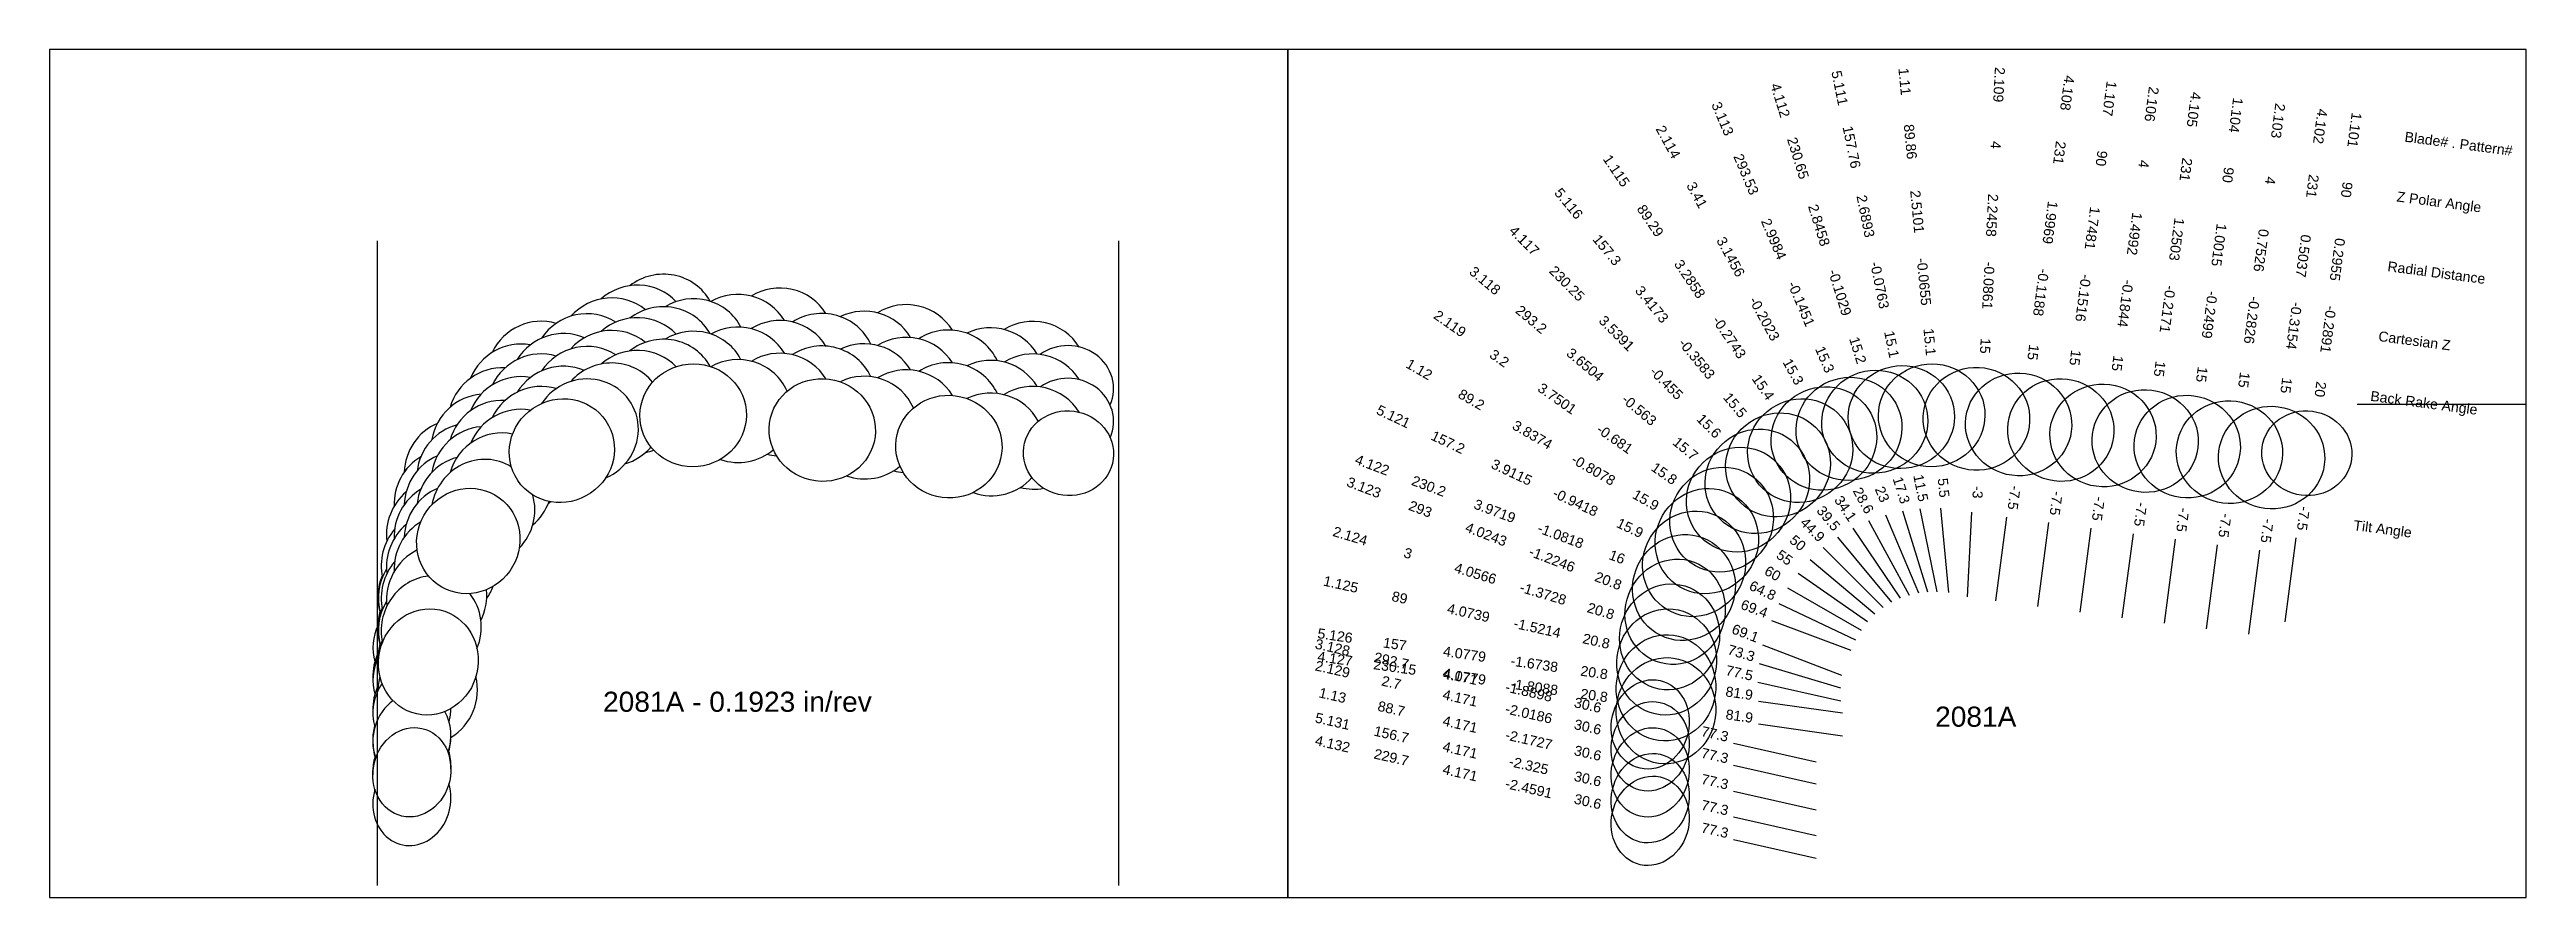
# Model space of a CAD drawing. Header units: inches. Extents: x 32.5 to 47.1, y 2.2 to 7.2.
import ezdxf
from ezdxf.enums import TextEntityAlignment as Align

# ---------------------------------------------------------------- set-up
doc = ezdxf.new("R2010")
doc.units = ezdxf.units.IN
doc.header["$MEASUREMENT"] = 0
for name, color, linetype, true_color in [('Blade_1', 30, 'Continuous', 0xff7f00), ('Blade_2', 7, 'Continuous', 0xcccc00), ('Blade_3', 7, 'Continuous', 0x00cc00), ('Blade_4', 7, 'Continuous', 0x00cccc), ('Blade_5', 7, 'Continuous', 0x0066cc)]:
    doc.layers.add(name, color=color, linetype=linetype, true_color=true_color)
doc.layers.add('Gage_Line', color=7, linetype='Continuous')
doc.layers.add('Print Box', color=7, linetype='Continuous', plot=False)
doc.styles.get("Standard").update_dxf_attribs({"font": 'arial.ttf'})

msp = doc.modelspace()

# ---------------------------------------------------------------- linework, layer by layer
msp.add_line((46.074, 5.081), (47.074, 5.081))
at = {"layer": 'Blade_1'}
for p, q in [((43.616, 4.467), (43.664, 3.969)), ((43.098, 4.35), (43.378, 3.937)), ((44.254, 4.383), (44.189, 3.887)), ((45, 4.284), (44.935, 3.789)), ((45.713, 4.293), (45.648, 3.797)), ((42.714, 3.998), (43.147, 3.748)), ((42.538, 3.44), (43.027, 3.331)), ((42.394, 2.797), (42.882, 2.687))]:
    msp.add_line(p, q, dxfattribs=at)
for centre, major_axis, ratio, start_param, end_param in [((36.255, 5.4), (0.313, 0.03), 0.965629, 6.648443, 8.318848), ((37.017, 5.314), (0.311, -0.041), 0.965926, 6.831726, 8.57904), ((35.48, 5.192), (0.26, 0.176), 0.963967, 6.831804, 8.290923), ((36.255, 5.208), (0.313, 0.03), 0.965629, 6.648443, 8.318848), ((37.017, 5.122), (0.311, -0.041), 0.965926, 6.831726, 8.57904), ((37.764, 5.216), (0.311, -0.041), 0.965926, 6.832108, 8.57904), ((38.47, 5.177), (0.264, -0.035), 0.939693, 6.011844, 8.647189), ((35.48, 4.999), (0.26, 0.176), 0.963967, 6.831804, 8.290923), ((37.764, 5.023), (0.311, -0.041), 0.965926, 6.832108, 8.57904), ((38.47, 4.984), (0.264, -0.035), 0.939693, 6.011844, 8.647189), ((34.928, 4.658), (0.157, 0.272), 0.961889, 7.042406, 8.269975), ((34.928, 4.466), (0.157, 0.272), 0.961889, 7.042406, 8.269975), ((34.692, 3.945), (0.068, 0.307), 0.934681, 7.508489, 8.368767), ((34.692, 3.753), (0.068, 0.307), 0.934681, 7.508489, 8.368767), ((34.595, 3.294), (0.059, 0.259), 0.86096, 1.812968, 1.862463), ((34.595, 3.101), (0.059, 0.259), 0.86096, 8.096153, 8.476462), ((34.595, 3.101), (0.059, 0.259), 0.86096, 4.6036, 4.958371)]:
    msp.add_ellipse(centre, major_axis=major_axis, ratio=ratio, start_param=start_param, end_param=end_param, dxfattribs=at)
for centre, major_axis, ratio in [((36.255, 5.016), (0.313, 0.03), 0.965629), ((43.564, 5.016), (0.313, 0.03), 0.965629), ((35.48, 4.807), (0.26, 0.176), 0.963967), ((37.017, 4.929), (0.311, -0.041), 0.965926), ((37.764, 4.831), (0.311, -0.041), 0.965926), ((42.788, 4.807), (0.26, 0.176), 0.963967), ((44.326, 4.929), (0.311, -0.041), 0.965926), ((45.072, 4.831), (0.311, -0.041), 0.965926), ((38.47, 4.792), (0.264, -0.035), 0.939693), ((45.778, 4.792), (0.264, -0.035), 0.939693), ((34.928, 4.274), (0.157, 0.272), 0.961889), ((42.237, 4.273), (0.157, 0.272), 0.961889), ((34.692, 3.56), (0.068, 0.307), 0.934681), ((42, 3.56), (0.068, 0.307), 0.934681), ((34.595, 2.909), (0.059, 0.259), 0.86096), ((41.903, 2.908), (0.059, 0.259), 0.86096)]:
    msp.add_ellipse(centre, major_axis=major_axis, ratio=ratio, dxfattribs=at)
at = {"layer": 'Blade_2'}
for p, q in [((43.192, 4.394), (43.431, 3.955)), ((43.799, 4.444), (43.773, 3.945)), ((44.503, 4.35), (44.438, 3.854)), ((45.249, 4.252), (45.184, 3.756)), ((42.776, 4.084), (43.186, 3.798)), ((42.546, 3.55), (43.025, 3.407)), ((42.394, 2.951), (42.882, 2.841))]:
    msp.add_line(p, q, dxfattribs=at)
for centre, major_axis, ratio, start_param, end_param in [((36.52, 5.426), (0.314, -0.016), 0.965926, 6.848573, 8.43959), ((35.62, 5.31), (0.276, 0.15), 0.964372, 6.761389, 8.357025), ((37.266, 5.327), (0.311, -0.041), 0.965926, 6.929844, 8.452595), ((38.013, 5.229), (0.311, -0.041), 0.965926, 6.929447, 8.45302), ((35.62, 5.117), (0.276, 0.15), 0.964372, 6.761389, 8.357025), ((36.52, 5.233), (0.314, -0.016), 0.965926, 6.848573, 8.43959), ((37.266, 5.135), (0.311, -0.041), 0.965926, 6.929844, 8.452595), ((36.52, 5.041), (0.314, -0.016), 0.965926, 6.733918, 8.43959), ((38.013, 5.037), (0.311, -0.041), 0.965926, 6.929447, 8.45302), ((35.015, 4.831), (0.18, 0.257), 0.962265, 6.949856, 8.313541), ((35.62, 4.925), (0.276, 0.15), 0.964372, 4.617973, 8.357025), ((37.266, 4.943), (0.311, -0.041), 0.965926, 6.813257, 8.452595), ((38.013, 4.844), (0.311, -0.041), 0.965926, 6.883784, 8.45302), ((35.015, 4.639), (0.18, 0.257), 0.962265, 6.949856, 8.313541), ((35.015, 4.446), (0.18, 0.257), 0.962265, 6.339284, 8.313541), ((36.52, 5.041), (0.314, -0.016), 0.965926, 4.422302, 5.490251), ((37.266, 4.943), (0.311, -0.041), 0.965926, 4.493714, 5.568089), ((35.015, 4.446), (0.18, 0.257), 0.962265, 4.541758, 5.631065), ((38.013, 4.844), (0.311, -0.041), 0.965926, 4.494116, 5.717928), ((34.709, 4.139), (0.09, 0.301), 0.934765, 7.412697, 8.385039), ((34.709, 3.947), (0.09, 0.301), 0.934765, 7.412697, 8.385039), ((34.709, 3.755), (0.09, 0.301), 0.934765, 6.642542, 8.385039), ((34.709, 3.755), (0.09, 0.301), 0.934765, 4.604175, 5.715914), ((34.595, 3.494), (0.059, 0.259), 0.86096, 7.576087, 8.160335), ((34.595, 3.301), (0.059, 0.259), 0.86096, 7.576087, 8.160335), ((34.595, 3.109), (0.059, 0.259), 0.86096, 7.040723, 8.499754), ((34.595, 3.109), (0.059, 0.259), 0.86096, 4.580308, 5.546932)]:
    msp.add_ellipse(centre, major_axis=major_axis, ratio=ratio, start_param=start_param, end_param=end_param, dxfattribs=at)
for centre, major_axis, ratio in [((43.828, 4.995), (0.314, -0.016), 0.965926), ((42.928, 4.879), (0.276, 0.15), 0.964372), ((44.575, 4.897), (0.311, -0.041), 0.965926), ((45.321, 4.798), (0.311, -0.041), 0.965926), ((42.324, 4.4), (0.18, 0.257), 0.962265), ((42.017, 3.708), (0.09, 0.301), 0.934765), ((41.903, 3.062), (0.059, 0.259), 0.86096)]:
    msp.add_ellipse(centre, major_axis=major_axis, ratio=ratio, dxfattribs=at)
at = {"layer": 'Blade_3'}
for p, q in [((43.291, 4.428), (43.487, 3.968)), ((42.846, 4.164), (43.229, 3.843)), ((42.565, 3.66), (43.032, 3.481)), ((42.394, 3.08), (42.882, 2.97))]:
    msp.add_line(p, q, dxfattribs=at)
for centre, major_axis, ratio, start_param, end_param in [((35.767, 5.404), (0.289, 0.123), 0.964748, 6.745626, 8.310565), ((35.767, 5.212), (0.289, 0.123), 0.964748, 6.745626, 8.310565), ((35.115, 4.986), (0.202, 0.241), 0.962678, 6.904002, 8.283046), ((35.767, 5.02), (0.289, 0.123), 0.964748, 6.543989, 8.310565), ((35.115, 4.794), (0.202, 0.241), 0.962678, 6.904002, 8.283046), ((35.115, 4.602), (0.202, 0.241), 0.962678, 6.757146, 8.283046), ((35.767, 5.02), (0.289, 0.123), 0.964748, 4.599709, 5.195322), ((34.741, 4.325), (0.112, 0.293), 0.934915, 7.323777, 8.363158), ((35.115, 4.602), (0.202, 0.241), 0.962678, 4.541178, 5.082228), ((34.741, 4.133), (0.112, 0.293), 0.934915, 7.323777, 8.363158), ((34.741, 3.94), (0.112, 0.293), 0.934915, 7.071291, 8.363158), ((34.741, 3.94), (0.112, 0.293), 0.934915, 4.605422, 5.204437), ((34.595, 3.66), (0.059, 0.259), 0.86096, 7.584313, 8.431321), ((34.595, 3.468), (0.059, 0.259), 0.86096, 7.584313, 8.431321), ((34.595, 3.275), (0.059, 0.259), 0.86096, 7.403659, 8.431321), ((34.595, 3.275), (0.059, 0.259), 0.86096, 4.648741, 4.943247)]:
    msp.add_ellipse(centre, major_axis=major_axis, ratio=ratio, start_param=start_param, end_param=end_param, dxfattribs=at)
for centre, major_axis, ratio in [((43.076, 4.936), (0.289, 0.123), 0.964748), ((42.424, 4.518), (0.202, 0.241), 0.962678), ((42.05, 3.856), (0.112, 0.293), 0.934915), ((41.903, 3.191), (0.059, 0.259), 0.86096)]:
    msp.add_ellipse(centre, major_axis=major_axis, ratio=ratio, dxfattribs=at)
at = {"layer": 'Blade_4'}
for p, q in [((43.392, 4.452), (43.54, 3.974)), ((44.005, 4.415), (43.94, 3.92)), ((44.752, 4.317), (44.686, 3.821)), ((42.924, 4.236), (43.277, 3.882)), ((45.498, 4.219), (45.433, 3.723)), ((42.618, 3.805), (43.086, 3.629)), ((42.542, 3.195), (43.037, 3.124)), ((42.394, 2.511), (42.882, 2.401))]:
    msp.add_line(p, q, dxfattribs=at)
for centre, major_axis, ratio, start_param, end_param in [((35.92, 5.48), (0.3, 0.093), 0.965086, 6.718724, 8.292892), ((36.769, 5.464), (0.311, -0.041), 0.965926, 6.946394, 8.559895), ((35.92, 5.288), (0.3, 0.093), 0.965086, 6.718724, 8.292892), ((36.769, 5.272), (0.311, -0.041), 0.965926, 6.946394, 8.559895), ((37.515, 5.366), (0.311, -0.041), 0.965926, 6.946394, 8.561054), ((38.262, 5.267), (0.311, -0.041), 0.965926, 6.941772, 8.56062), ((35.226, 5.128), (0.222, 0.222), 0.963092, 6.866649, 8.268601), ((37.515, 5.173), (0.311, -0.041), 0.965926, 6.946394, 8.561054), ((35.226, 4.936), (0.222, 0.222), 0.963092, 6.866649, 8.268601), ((35.92, 5.095), (0.3, 0.093), 0.965086, 6.718724, 8.292892), ((36.769, 5.079), (0.311, -0.041), 0.965926, 6.946394, 8.559895), ((37.515, 4.981), (0.311, -0.041), 0.965926, 6.946394, 8.561054), ((38.262, 5.075), (0.311, -0.041), 0.965926, 6.941772, 8.56062), ((38.262, 4.883), (0.311, -0.041), 0.965926, 6.941772, 8.56062), ((35.226, 4.743), (0.222, 0.222), 0.963092, 6.866649, 8.268601), ((34.794, 4.501), (0.111, 0.294), 0.96125, 7.157646, 8.272428), ((35.92, 5.095), (0.3, 0.093), 0.965086, 4.597408, 4.75695), ((36.769, 5.079), (0.311, -0.041), 0.965926, 4.588169, 4.772249), ((37.515, 4.981), (0.311, -0.041), 0.965926, 4.591752, 4.772249), ((34.794, 4.309), (0.111, 0.294), 0.96125, 7.157646, 8.272428), ((38.262, 4.883), (0.311, -0.041), 0.965926, 4.591378, 5.040227), ((34.794, 4.117), (0.111, 0.294), 0.96125, 7.157646, 8.272428), ((35.226, 4.743), (0.222, 0.222), 0.963092, 4.541806, 4.600024), ((34.794, 4.117), (0.111, 0.294), 0.96125, 4.44564, 4.696989), ((34.688, 3.774), (0.044, 0.311), 0.934647, 7.712264, 7.98197), ((34.688, 3.582), (0.044, 0.311), 0.934647, 7.712264, 7.98197), ((34.688, 3.39), (0.044, 0.311), 0.934647, 7.712264, 7.98197), ((34.688, 3.39), (0.044, 0.311), 0.934647, 3.779804, 5.115531), ((34.595, 3.124), (0.059, 0.259), 0.860944, 1.536987, 1.870207), ((34.595, 2.932), (0.059, 0.259), 0.860944, 1.500436, 1.863126), ((34.595, 2.932), (0.059, 0.259), 0.860944, 4.933069, 5.295759), ((34.595, 2.74), (0.059, 0.259), 0.860944, 1.500436, 5.295759)]:
    msp.add_ellipse(centre, major_axis=major_axis, ratio=ratio, start_param=start_param, end_param=end_param, dxfattribs=at)
for centre, major_axis, ratio in [((43.228, 4.978), (0.3, 0.093), 0.965086), ((44.077, 4.962), (0.311, -0.041), 0.965926), ((44.824, 4.864), (0.311, -0.041), 0.965926), ((45.57, 4.766), (0.311, -0.041), 0.965926), ((42.535, 4.626), (0.222, 0.222), 0.963092), ((42.102, 3.999), (0.111, 0.294), 0.96125), ((41.996, 3.272), (0.044, 0.311), 0.934647), ((41.903, 2.622), (0.059, 0.259), 0.860944)]:
    msp.add_ellipse(centre, major_axis=major_axis, ratio=ratio, dxfattribs=at)
at = {"layer": 'Blade_5'}
for p, q in [((43.494, 4.464), (43.594, 3.974)), ((43.008, 4.297), (43.326, 3.912)), ((42.661, 3.904), (43.114, 3.691)), ((42.542, 3.329), (43.037, 3.259)), ((42.394, 2.645), (42.882, 2.535))]:
    msp.add_line(p, q, dxfattribs=at)
for centre, major_axis, ratio, start_param, end_param in [((36.076, 5.545), (0.308, 0.062), 0.965372, 6.567187, 8.330363), ((35.348, 5.264), (0.242, 0.2), 0.963537, 6.857642, 8.302191), ((36.076, 5.353), (0.308, 0.062), 0.965372, 6.567187, 8.330363), ((35.348, 5.071), (0.242, 0.2), 0.963537, 6.857642, 8.302191), ((36.076, 5.161), (0.308, 0.062), 0.965372, 6.567187, 8.330363), ((35.348, 4.879), (0.242, 0.2), 0.963537, 6.857642, 8.302191), ((34.854, 4.68), (0.134, 0.284), 0.961543, 7.101871, 8.277248), ((34.854, 4.488), (0.134, 0.284), 0.961543, 7.101871, 8.277248), ((34.854, 4.296), (0.134, 0.284), 0.961543, 7.101871, 8.277248), ((34.688, 3.948), (0.044, 0.311), 0.934664, 7.588762, 8.286521), ((34.688, 3.756), (0.044, 0.311), 0.934664, 7.588762, 8.286521), ((34.688, 3.564), (0.044, 0.311), 0.934664, 7.588762, 8.286521), ((34.595, 2.913), (0.059, 0.259), 0.86096, 7.729433, 8.117808), ((34.595, 2.913), (0.059, 0.259), 0.86096, 4.962254, 5.350629)]:
    msp.add_ellipse(centre, major_axis=major_axis, ratio=ratio, start_param=start_param, end_param=end_param, dxfattribs=at)
for centre, major_axis, ratio in [((43.385, 5.005), (0.308, 0.062), 0.965372), ((42.657, 4.723), (0.242, 0.2), 0.963537), ((42.162, 4.139), (0.134, 0.284), 0.961543), ((41.996, 3.407), (0.044, 0.311), 0.934664), ((41.903, 2.756), (0.059, 0.259), 0.86096)]:
    msp.add_ellipse(centre, major_axis=major_axis, ratio=ratio, dxfattribs=at)
at = {"layer": 'Gage_Line'}
for p, q in [((34.391, 2.24), (34.391, 6.045)), ((38.766, 2.24), (38.766, 6.045))]:
    msp.add_line(p, q, dxfattribs=at)
at = {"layer": 'Print Box'}
for points in [[(32.457, 2.17), (39.765, 2.17), (39.765, 7.175), (32.457, 7.175)], [(39.765, 2.17), (47.073, 2.17), (47.073, 7.175), (39.765, 7.175)]]:
    msp.add_lwpolyline(points, close=True, dxfattribs=at)

# ---------------------------------------------------------------- texts
for s, height, p in [('Blade# . Pattern#', 0.05937, (46.356, 6.661)), ('Z Polar Angle', 0.05937, (46.309, 6.308)), ('Radial Distance', 0.05937, (46.255, 5.896)), ('Cartesian Z', 0.05937, (46.201, 5.484)), ('Back Rake Angle', 0.05937, (46.154, 5.131)), ('Tilt Angle', 0.0594, (46.054, 4.368))]:
    msp.add_text(s, height=height, rotation=352.5).set_placement(p, align=Align.MIDDLE_LEFT)
for s, height, p in [('2081A - 0.1923 in/rev', 0.11875, (36.516, 3.325)), ('2081A', 0.1187, (43.824, 3.237))]:
    msp.add_text(s, height=height).set_placement(p, align=Align.MIDDLE_CENTER)
at = {"layer": 'Blade_1'}
for s, rotation, p in [('1.11', 275.4709, (43.375, 6.983)), ('1.107', 262.5, (44.584, 6.889)), ('1.104', 262.5, (45.33, 6.791)), ('89.86', 275.4709, (43.409, 6.628)), ('1.101', 262.5, (46.03, 6.704)), ('1.115', 304.1457, (41.679, 6.443)), ('90', 262.5, (44.537, 6.536)), ('90', 262.5, (45.284, 6.438)), ('2.5101', 275.4709, (43.449, 6.215)), ('90', 262.5, (45.984, 6.351)), ('89.29', 304.1457, (41.879, 6.148)), ('1.7481', 262.5, (44.483, 6.124)), ('1.0015', 262.5, (45.23, 6.025)), ('0.2955', 262.5, (45.929, 5.939)), ('3.2858', 304.1457, (42.112, 5.804)), ('-0.0655', 275.4709, (43.489, 5.801)), ('-0.1516', 262.5, (44.429, 5.712)), ('-0.2499', 262.5, (45.175, 5.613)), ('-0.2743', 304.1457, (42.345, 5.46)), ('-0.2891', 262.5, (45.875, 5.527)), ('15.1', 275.4709, (43.523, 5.446)), ('1.12', 330.0115, (40.525, 5.261)), ('15', 262.5, (44.382, 5.359)), ('15', 262.5, (45.129, 5.26)), ('89.2', 330.0115, (40.833, 5.083)), ('15.4', 304.1457, (42.545, 5.165)), ('20', 262.5, (45.829, 5.173)), ('3.8374', 330.0115, (41.193, 4.875)), ('-0.8078', 330.0115, (41.553, 4.668)), ('15.9', 330.0115, (41.862, 4.49)), ('34.1', 304.1457, (43.031, 4.449)), ('5.5', 275.4709, (43.605, 4.585)), ('-7.5', 262.5, (44.269, 4.5)), ('-7.5', 262.5, (45.016, 4.402)), ('-7.5', 262.5, (45.728, 4.411)), ('60', 330.0115, (42.611, 4.057)), ('1.125', 347.4661, (40.071, 3.989)), ('89', 347.4661, (40.418, 3.911)), ('4.0739', 347.4661, (40.824, 3.821)), ('-1.5214', 347.4661, (41.23, 3.731)), ('20.8', 347.4661, (41.578, 3.654)), ('77.5', 347.4661, (42.423, 3.466)), ('1.13', 347.2581, (40.022, 3.334)), ('88.7', 347.2581, (40.369, 3.255)), ('4.171', 347.2581, (40.775, 3.163)), ('-2.1727', 347.2581, (41.18, 3.072)), ('30.6', 347.2581, (41.528, 2.993)), ('77.3', 347.2581, (42.278, 2.824))]:
    msp.add_text(s, height=0.0594, rotation=rotation, dxfattribs=at).set_placement(p, align=Align.CENTER)
at = {"layer": 'Blade_2'}
for s, rotation, p in [('2.109', 267, (43.932, 6.969)), ('2.106', 262.5, (44.833, 6.856)), ('2.114', 298.5745, (41.983, 6.615)), ('2.103', 262.5, (45.579, 6.758)), ('4', 267, (43.913, 6.613)), ('4', 262.5, (44.786, 6.503)), ('3.41', 298.5745, (42.153, 6.302)), ('2.2458', 267, (43.891, 6.198)), ('4', 262.5, (45.533, 6.405)), ('1.4992', 262.5, (44.732, 6.091)), ('3.1456', 298.5745, (42.352, 5.937)), ('0.7526', 262.5, (45.479, 5.993)), ('-0.0861', 267, (43.869, 5.783)), ('-0.2023', 298.5745, (42.551, 5.572)), ('-0.1844', 262.5, (44.678, 5.679)), ('-0.2826', 262.5, (45.424, 5.581)), ('2.119', 325.0419, (40.704, 5.533)), ('15', 267, (43.851, 5.427)), ('3.2', 325.0419, (40.996, 5.328)), ('15.3', 298.5745, (42.721, 5.259)), ('15', 262.5, (44.631, 5.326)), ('15', 262.5, (45.378, 5.228)), ('3.7501', 325.0419, (41.337, 5.09)), ('-0.681', 325.0419, (41.677, 4.852)), ('15.8', 325.0419, (41.969, 4.648)), ('28.6', 298.5745, (43.135, 4.499)), ('-3', 267, (43.806, 4.563)), ('-7.5', 262.5, (44.518, 4.468)), ('-7.5', 262.5, (45.265, 4.369)), ('2.124', 343.3307, (40.124, 4.275)), ('3', 343.3307, (40.465, 4.173)), ('4.0566', 343.3307, (40.863, 4.054)), ('55', 325.0419, (42.679, 4.152)), ('-1.3728', 343.3307, (41.262, 3.935)), ('20.8', 343.3307, (41.603, 3.832)), ('73.3', 343.3307, (42.432, 3.584)), ('2.129', 347.2581, (40.022, 3.488)), ('2.7', 347.2581, (40.369, 3.409)), ('4.171', 347.2581, (40.775, 3.318)), ('-2.0186', 347.2581, (41.18, 3.226)), ('30.6', 347.2581, (41.528, 3.147)), ('77.3', 347.2581, (42.278, 2.978))]:
    msp.add_text(s, height=0.0594, rotation=rotation, dxfattribs=at).set_placement(p, align=Align.CENTER)
at = {"layer": 'Blade_3'}
for s, rotation, p in [('3.113', 293.013, (42.303, 6.755)), ('293.53', 293.013, (42.442, 6.427)), ('2.9984', 293.013, (42.605, 6.045)), ('3.118', 320.0227, (40.909, 5.788)), ('-0.1451', 293.013, (42.767, 5.662)), ('293.2', 320.0227, (41.182, 5.559)), ('3.6504', 320.0227, (41.5, 5.292)), ('15.3', 293.013, (42.906, 5.334)), ('-0.563', 320.0227, (41.819, 5.025)), ('15.7', 320.0227, (42.092, 4.796)), ('3.123', 339.0865, (40.203, 4.562)), ('23', 293.013, (43.245, 4.538)), ('293', 339.0865, (40.536, 4.435)), ('4.0243', 339.0865, (40.924, 4.286)), ('50', 320.0227, (42.755, 4.24)), ('-1.2246', 339.0865, (41.313, 4.138)), ('20.8', 339.0865, (41.645, 4.011)), ('3.128', 347.2581, (40.022, 3.617)), ('69.1', 339.0865, (42.454, 3.702)), ('292.7', 347.2581, (40.369, 3.538)), ('4.171', 347.2581, (40.775, 3.446)), ('-1.8898', 347.2581, (41.18, 3.355)), ('30.6', 347.2581, (41.528, 3.276)), ('77.3', 347.2581, (42.278, 3.106))]:
    msp.add_text(s, height=0.0594, rotation=rotation, dxfattribs=at).set_placement(p, align=Align.CENTER)
at = {"layer": 'Blade_4'}
for s, rotation, p in [('4.108', 262.5, (44.335, 6.922)), ('4.112', 287.2607, (42.642, 6.866)), ('4.105', 262.5, (45.082, 6.824)), ('4.102', 262.5, (45.828, 6.725)), ('230.65', 287.2607, (42.747, 6.525)), ('231', 262.5, (44.289, 6.569)), ('231', 262.5, (45.035, 6.47)), ('231', 262.5, (45.782, 6.372)), ('2.8458', 287.2607, (42.871, 6.129)), ('1.9969', 262.5, (44.234, 6.157)), ('1.2503', 262.5, (44.981, 6.058)), ('4.117', 314.9213, (41.139, 6.026)), ('0.5037', 262.5, (45.728, 5.96)), ('230.25', 314.9213, (41.391, 5.773)), ('-0.1029', 287.2607, (42.994, 5.732)), ('-0.1188', 262.5, (44.18, 5.745)), ('-0.2171', 262.5, (44.927, 5.646)), ('3.5391', 314.9213, (41.684, 5.479)), ('-0.3154', 262.5, (45.673, 5.548)), ('15.2', 287.2607, (43.1, 5.391)), ('15', 262.5, (44.134, 5.391)), ('-0.455', 314.9213, (41.978, 5.185)), ('15', 262.5, (44.88, 5.293)), ('15', 262.5, (45.627, 5.195)), ('15.6', 314.9213, (42.229, 4.932)), ('4.122', 339.385, (40.252, 4.695)), ('230.2', 339.385, (40.586, 4.57)), ('17.3', 287.2607, (43.357, 4.565)), ('-7.5', 262.5, (44.021, 4.533)), ('3.9719', 339.385, (40.975, 4.423)), ('44.9', 314.9213, (42.84, 4.32)), ('-7.5', 262.5, (44.767, 4.435)), ('-7.5', 262.5, (45.514, 4.337)), ('-1.0818', 339.385, (41.364, 4.277)), ('16', 339.385, (41.697, 4.152)), ('69.4', 339.385, (42.507, 3.847)), ('4.127', 351.9202, (40.039, 3.55)), ('230.15', 351.9202, (40.392, 3.5)), ('4.0779', 351.9202, (40.803, 3.442)), ('-1.8088', 351.9202, (41.215, 3.383)), ('20.8', 351.9202, (41.568, 3.333)), ('81.9', 351.9202, (42.425, 3.211)), ('4.132', 347.2774, (40.022, 3.047)), ('229.7', 347.2774, (40.369, 2.968)), ('4.171', 347.2774, (40.775, 2.877)), ('-2.4591', 347.2774, (41.18, 2.785)), ('30.6', 347.2774, (41.528, 2.707)), ('77.3', 347.2774, (42.278, 2.537))]:
    msp.add_text(s, height=0.0594, rotation=rotation, dxfattribs=at).set_placement(p, align=Align.CENTER)
at = {"layer": 'Blade_5'}
for s, rotation, p in [('5.111', 281.4561, (42.992, 6.942)), ('157.76', 281.4561, (43.063, 6.593)), ('5.116', 309.5275, (41.399, 6.247)), ('2.6893', 281.4561, (43.145, 6.185)), ('157.3', 309.5275, (41.625, 5.973)), ('-0.0763', 281.4561, (43.228, 5.778)), ('3.4173', 309.5275, (41.89, 5.652)), ('-0.3583', 309.5275, (42.155, 5.331)), ('15.1', 281.4561, (43.299, 5.429)), ('15.5', 309.5275, (42.381, 5.057)), ('5.121', 334.7697, (40.375, 4.982)), ('157.2', 334.7697, (40.697, 4.83)), ('3.9115', 334.7697, (41.073, 4.653)), ('-0.9418', 334.7697, (41.449, 4.476)), ('11.5', 281.4561, (43.471, 4.581)), ('15.9', 334.7697, (41.771, 4.324)), ('39.5', 309.5275, (42.932, 4.389)), ('64.8', 334.7697, (42.554, 3.955)), ('5.126', 351.8932, (40.039, 3.686)), ('157', 351.8932, (40.392, 3.636)), ('4.0779', 351.8932, (40.803, 3.577)), ('-1.6738', 351.8932, (41.215, 3.519)), ('20.8', 351.8932, (41.568, 3.468)), ('81.9', 351.8932, (42.424, 3.346)), ('5.131', 347.2581, (40.022, 3.181)), ('156.7', 347.2581, (40.369, 3.103)), ('4.171', 347.2581, (40.775, 3.011)), ('-2.325', 347.2581, (41.18, 2.92)), ('30.6', 347.2581, (41.528, 2.841)), ('77.3', 347.2581, (42.278, 2.671))]:
    msp.add_text(s, height=0.0594, rotation=rotation, dxfattribs=at).set_placement(p, align=Align.CENTER)

doc.saveas('drawing.dxf')
